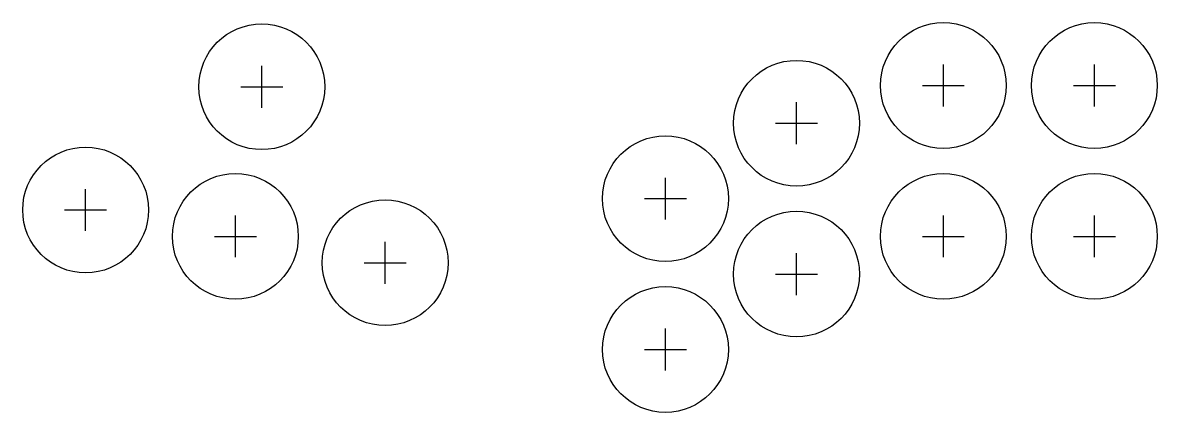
# Model space of a CAD drawing. Header units: millimetres. Extents: x -41 to 176, y -34 to 41.
import ezdxf

# ---------------------------------------------------------------- set-up
doc = ezdxf.new("R2010")
doc.units = ezdxf.units.MM
doc.layers.add('BUTTONS', color=1, linetype='Continuous')
doc.layers.add('REFERENCE', color=8, linetype='Continuous')

msp = doc.modelspace()

# ---------------------------------------------------------------- linework, layer by layer
at = {"layer": 'BUTTONS'}
for centre in [(5.0358, 28.5594), (135, 28.8), (163.8, 28.8), (107, 21.6), (82, 7.2), (-28.5594, 5.0358), (0, 0), (135, 0), (163.8, 0), (28.5594, -5.0358), (107, -7.2), (82, -21.6)]:
    msp.add_circle(centre, 12, dxfattribs=at)
at = {"layer": 'REFERENCE'}
for p, q in [((5.0358, 24.5594), (5.0358, 32.5594)), ((135, 24.8), (135, 32.8)), ((163.8, 24.8), (163.8, 32.8)), ((1.0358, 28.5594), (9.0358, 28.5594)), ((131, 28.8), (139, 28.8)), ((159.8, 28.8), (167.8, 28.8)), ((107, 17.6), (107, 25.6)), ((103, 21.6), (111, 21.6)), ((82, 3.2), (82, 11.2)), ((-28.5594, 1.0358), (-28.5594, 9.0358)), ((78, 7.2), (86, 7.2)), ((-32.5594, 5.0358), (-24.5594, 5.0358)), ((0, -4), (0, 4)), ((135, -4), (135, 4)), ((163.8, -4), (163.8, 4)), ((-4, 0), (4, 0)), ((131, 0), (139, 0)), ((159.8, 0), (167.8, 0)), ((28.5594, -9.0358), (28.5594, -1.0358)), ((107, -11.2), (107, -3.2)), ((24.5594, -5.0358), (32.5594, -5.0358)), ((103, -7.2), (111, -7.2)), ((82, -25.6), (82, -17.6)), ((78, -21.6), (86, -21.6))]:
    msp.add_line(p, q, dxfattribs=at)

doc.saveas('drawing.dxf')
